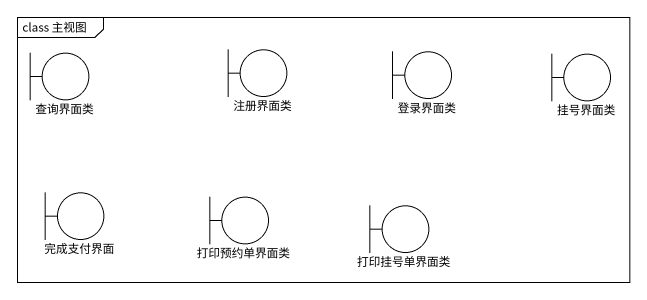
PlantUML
@startuml
mainframe class 主视图
boundary 查询界面类
boundary 注册界面类
boundary 登录界面类
boundary 挂号界面类
boundary 完成支付界面
boundary 打印预约单界面类
boundary 打印挂号单界面类
@enduml
